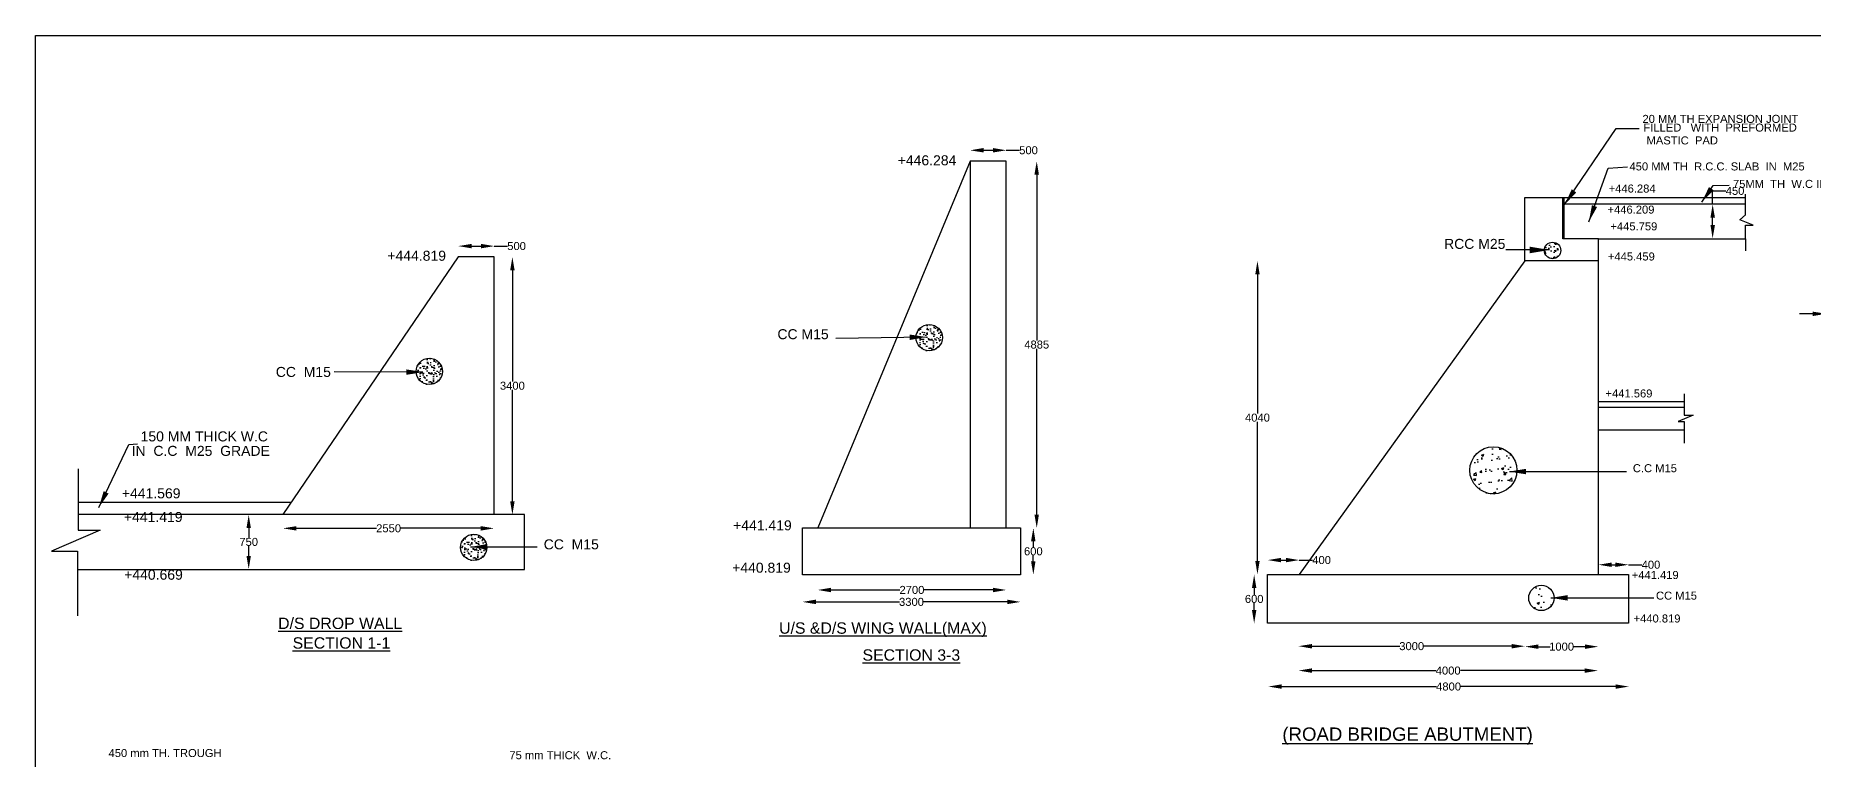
# Model space of a CAD drawing. Header units: inches. Extents: x 159 to 4207, y 11 to 2793.
# Drawn here: x 159 to 2825, y 1707 to 2793 of the extents above; entities that cross this region are included whole.
import ezdxf

# ---------------------------------------------------------------- set-up
doc = ezdxf.new("R2010")
doc.units = ezdxf.units.IN
doc.header["$MEASUREMENT"] = 0
doc.layers.add('DRAWING', color=2, linetype='Continuous')
doc.styles.get("Standard").update_dxf_attribs({"font": 'arial.ttf', "height": 12})
doc.dimstyles.get("Standard").update_dxf_attribs({"dimtxt": 12, "dimasz": 20, "dimexe": 0.18, "dimexo": 0.0625, "dimgap": 0.09, "dimtad": 0, "dimtih": 1, "dimtoh": 1, "dimdec": 4, "dimzin": 0, "dimdsep": 46, "dimtxsty": 'Standard', "dimcen": 0.09, "dimse1": 1, "dimse2": 1, "dimadec": 0, "dimazin": 0, "dimtfac": 1, "dimtdec": 4, "dimtofl": 0, "dimtmove": 0, "dimatfit": 3, "dimfxl": 1, "dimtolj": 1, "dimtzin": 0, "dimarcsym": 0})

# ---------------------------------------------------------------- blocks, each defined once
blk = doc.blocks.new('*D2')
at = {"layer": 'Defpoints', "color": 0, "lineweight": -2}
for p, q in [((478.9, 2054.4), (478.9, 2039.7)), ((478.9, 2012.6), (478.9, 2027.3))]:
    blk.add_line(p, q, dxfattribs=at)
at = {"layer": 'Defpoints', "color": 0}
for p in [(479.7, 2074.4), (478.9, 1992.6), (480.5, 1992.6)]:
    blk.add_point(p, dxfattribs=at)
for points in [[(475.6, 2054.4), (482.2, 2054.4), (478.9, 2074.4)], [(475.6, 2012.6), (482.2, 2012.6), (478.9, 1992.6)]]:
    blk.add_solid(points, dxfattribs=at)
at = {"layer": 'Defpoints', "color": 0, "insert": (478.9, 2033.5), "char_height": 12, "attachment_point": 5}
blk.add_mtext('\\A1;750', dxfattribs=at)
blk = doc.blocks.new('*D3')
at = {"layer": 'Defpoints', "color": 0, "lineweight": -2}
for p, q in [((550.5, 2053.9), (670.6, 2053.9)), ((826.9, 2053.9), (706.8, 2053.9))]:
    blk.add_line(p, q, dxfattribs=at)
at = {"layer": 'Defpoints', "color": 0}
for p in [(530.5, 2074.4), (846.9, 2074.6), (846.9, 2053.9)]:
    blk.add_point(p, dxfattribs=at)
for points in [[(550.5, 2057.2), (550.5, 2050.5), (530.5, 2053.9)], [(826.9, 2057.2), (826.9, 2050.5), (846.9, 2053.9)]]:
    blk.add_solid(points, dxfattribs=at)
at = {"layer": 'Defpoints', "color": 0, "insert": (688.7, 2053.9), "char_height": 12, "attachment_point": 5}
blk.add_mtext('\\A1;2550', dxfattribs=at)
blk = doc.blocks.new('*D4')
at = {"layer": 'Defpoints', "color": 0, "lineweight": -2}
for p, q in [((813.2, 2477), (827.2, 2477)), ((847.2, 2477), (867.2, 2477))]:
    blk.add_line(p, q, dxfattribs=at)
at = {"layer": 'Defpoints', "color": 0}
for p in [(793.2, 2460.8), (847.2, 2477), (847.2, 2460.8)]:
    blk.add_point(p, dxfattribs=at)
for points in [[(813.2, 2480.3), (813.2, 2473.6), (793.2, 2477)], [(827.2, 2480.3), (827.2, 2473.6), (847.2, 2477)]]:
    blk.add_solid(points, dxfattribs=at)
at = {"layer": 'Defpoints', "color": 0, "insert": (880.6, 2477), "char_height": 12, "attachment_point": 5}
blk.add_mtext('\\A1;500', dxfattribs=at)
blk = doc.blocks.new('*D5')
at = {"layer": 'Defpoints', "color": 0, "lineweight": -2}
for p, q in [((874.3, 2440.7), (874.3, 2273.8)), ((874.3, 2094.4), (874.3, 2261.4))]:
    blk.add_line(p, q, dxfattribs=at)
at = {"layer": 'Defpoints', "color": 0}
for p in [(847, 2460.7), (847, 2074.4), (874.3, 2074.4)]:
    blk.add_point(p, dxfattribs=at)
for points in [[(871, 2440.7), (877.7, 2440.7), (874.3, 2460.7)], [(871, 2094.4), (877.7, 2094.4), (874.3, 2074.4)]]:
    blk.add_solid(points, dxfattribs=at)
at = {"layer": 'Defpoints', "color": 0, "insert": (874.3, 2267.6), "char_height": 12, "attachment_point": 5}
blk.add_mtext('\\A1;3400', dxfattribs=at)
blk = doc.blocks.new('*D6')
at = {"layer": 'Defpoints', "color": 0, "lineweight": -2}
for p, q in [((1580.8, 2620.6), (1594.9, 2620.6)), ((1614.9, 2620.6), (1634.9, 2620.6))]:
    blk.add_line(p, q, dxfattribs=at)
at = {"layer": 'Defpoints', "color": 0}
for p in [(1614.9, 2620.6), (1560.8, 2604.5), (1614.9, 2604.5)]:
    blk.add_point(p, dxfattribs=at)
for points in [[(1580.8, 2624), (1580.8, 2617.3), (1560.8, 2620.6)], [(1594.9, 2624), (1594.9, 2617.3), (1614.9, 2620.6)]]:
    blk.add_solid(points, dxfattribs=at)
at = {"layer": 'Defpoints', "color": 0, "insert": (1648.3, 2620.6), "char_height": 12, "attachment_point": 5}
blk.add_mtext('\\A1;500', dxfattribs=at)
blk = doc.blocks.new('*D7')
at = {"layer": 'Defpoints', "color": 0, "lineweight": -2}
for p, q in [((1660.6, 2584.2), (1660.6, 2335.5)), ((1660.6, 2074.5), (1660.6, 2323.1))]:
    blk.add_line(p, q, dxfattribs=at)
at = {"layer": 'Defpoints', "color": 0}
for p in [(1615, 2604.2), (1614.9, 2054.5), (1660.6, 2054.5)]:
    blk.add_point(p, dxfattribs=at)
for points in [[(1657.2, 2584.2), (1663.9, 2584.2), (1660.6, 2604.2)], [(1657.2, 2074.5), (1663.9, 2074.5), (1660.6, 2054.5)]]:
    blk.add_solid(points, dxfattribs=at)
at = {"layer": 'Defpoints', "color": 0, "insert": (1660.6, 2329.3), "char_height": 12, "attachment_point": 5}
blk.add_mtext('\\A1;4885', dxfattribs=at)
blk = doc.blocks.new('*D8')
at = {"layer": 'Defpoints', "color": 0, "lineweight": -2}
for p, q in [((1655.5, 2034.4), (1655.5, 2025.7)), ((1655.5, 2004.5), (1655.5, 2013.2))]:
    blk.add_line(p, q, dxfattribs=at)
at = {"layer": 'Defpoints', "color": 0}
for p in [(1636.1, 2054.4), (1655.5, 2054.4), (1636.2, 1984.5)]:
    blk.add_point(p, dxfattribs=at)
for points in [[(1652.1, 2034.4), (1658.8, 2034.4), (1655.5, 2054.4)], [(1652.1, 2004.5), (1658.8, 2004.5), (1655.5, 1984.5)]]:
    blk.add_solid(points, dxfattribs=at)
at = {"layer": 'Defpoints', "color": 0, "insert": (1655.5, 2019.4), "char_height": 12, "attachment_point": 5}
blk.add_mtext('\\A1;600', dxfattribs=at)
blk = doc.blocks.new('*D9')
at = {"layer": 'Defpoints', "color": 0, "lineweight": -2}
for p, q in [((1352.2, 1961.5), (1455.5, 1961.5)), ((1594.9, 1961.5), (1491.6, 1961.5))]:
    blk.add_line(p, q, dxfattribs=at)
at = {"layer": 'Defpoints', "color": 0}
for p in [(1332.2, 2054.4), (1614.9, 2054.6), (1614.9, 1961.5)]:
    blk.add_point(p, dxfattribs=at)
for points in [[(1352.2, 1964.8), (1352.2, 1958.1), (1332.2, 1961.5)], [(1594.9, 1964.8), (1594.9, 1958.1), (1614.9, 1961.5)]]:
    blk.add_solid(points, dxfattribs=at)
at = {"layer": 'Defpoints', "color": 0, "insert": (1473.5, 1961.5), "char_height": 12, "attachment_point": 5}
blk.add_mtext('\\A1;2700', dxfattribs=at)
blk = doc.blocks.new('*D10')
at = {"layer": 'Defpoints', "color": 0, "lineweight": -2}
for p, q in [((1329.4, 1943.6), (1454.8, 1943.6)), ((1616.3, 1943.6), (1490.8, 1943.6))]:
    blk.add_line(p, q, dxfattribs=at)
at = {"layer": 'Defpoints', "color": 0}
for p in [(1309.4, 1984.3), (1636.3, 1984.3), (1636.3, 1943.6)]:
    blk.add_point(p, dxfattribs=at)
for points in [[(1329.4, 1947), (1329.4, 1940.3), (1309.4, 1943.6)], [(1616.3, 1947), (1616.3, 1940.3), (1636.3, 1943.6)]]:
    blk.add_solid(points, dxfattribs=at)
at = {"layer": 'Defpoints', "color": 0, "insert": (1472.8, 1943.6), "char_height": 12, "attachment_point": 5}
blk.add_mtext('\\A1;3300', dxfattribs=at)
blk = doc.blocks.new('*D11')
at = {"layer": 'Defpoints', "color": 0, "lineweight": -2}
for p, q in [((1991.6, 2434.6), (1991.6, 2226)), ((1991.6, 2005), (1991.6, 2213.6))]:
    blk.add_line(p, q, dxfattribs=at)
at = {"layer": 'Defpoints', "color": 0}
for p in [(1991.6, 2454.6), (2392.6, 2454.6), (2007, 1985)]:
    blk.add_point(p, dxfattribs=at)
for points in [[(1988.3, 2434.6), (1994.9, 2434.6), (1991.6, 2454.6)], [(1988.3, 2005), (1994.9, 2005), (1991.6, 1985)]]:
    blk.add_solid(points, dxfattribs=at)
at = {"layer": 'Defpoints', "color": 0, "insert": (1991.6, 2219.8), "char_height": 12, "attachment_point": 5}
blk.add_mtext('\\A1;4040', dxfattribs=at)
blk = doc.blocks.new('*D12')
at = {"layer": 'Defpoints', "color": 0, "lineweight": -2}
for p, q in [((2027, 2006.3), (2034.2, 2006.3)), ((2054.2, 2006.3), (2074.2, 2006.3))]:
    blk.add_line(p, q, dxfattribs=at)
at = {"layer": 'Defpoints', "color": 0}
for p in [(2054.2, 2006.3), (2007, 1984.8), (2054.2, 1985)]:
    blk.add_point(p, dxfattribs=at)
for points in [[(2027, 2009.6), (2027, 2003), (2007, 2006.3)], [(2034.2, 2009.6), (2034.2, 2003), (2054.2, 2006.3)]]:
    blk.add_solid(points, dxfattribs=at)
at = {"layer": 'Defpoints', "color": 0, "insert": (2087.8, 2006.3), "char_height": 12, "attachment_point": 5}
blk.add_mtext('\\A1;400', dxfattribs=at)
blk = doc.blocks.new('*D13')
at = {"layer": 'Defpoints', "color": 0, "lineweight": -2}
for p, q in [((1986.7, 1964.5), (1986.7, 1954.2)), ((1986.7, 1931.5), (1986.7, 1941.8))]:
    blk.add_line(p, q, dxfattribs=at)
at = {"layer": 'Defpoints', "color": 0}
for p in [(1986.7, 1984.5), (2006.9, 1984.5), (2006.9, 1911.5)]:
    blk.add_point(p, dxfattribs=at)
for points in [[(1983.3, 1964.5), (1990, 1964.5), (1986.7, 1984.5)], [(1983.3, 1931.5), (1990, 1931.5), (1986.7, 1911.5)]]:
    blk.add_solid(points, dxfattribs=at)
at = {"layer": 'Defpoints', "color": 0, "insert": (1986.7, 1948), "char_height": 12, "attachment_point": 5}
blk.add_mtext('\\A1;600', dxfattribs=at)
blk = doc.blocks.new('*D14')
at = {"layer": 'Defpoints', "color": 0, "lineweight": -2}
for p, q in [((2674.2, 2539.7), (2674.2, 2559.7)), ((2674.2, 2559.7), (2694.2, 2559.7)), ((2674.2, 2508.4), (2674.2, 2519.7))]:
    blk.add_line(p, q, dxfattribs=at)
at = {"layer": 'Defpoints', "color": 0}
for p in [(2670.8, 2539.7), (2674.2, 2539.7), (2670.8, 2488.4)]:
    blk.add_point(p, dxfattribs=at)
for points in [[(2670.9, 2519.7), (2677.6, 2519.7), (2674.2, 2539.7)], [(2670.9, 2508.4), (2677.6, 2508.4), (2674.2, 2488.4)]]:
    blk.add_solid(points, dxfattribs=at)
at = {"layer": 'Defpoints', "color": 0, "insert": (2707.8, 2559.7), "char_height": 12, "attachment_point": 5}
blk.add_mtext('\\A1;450', dxfattribs=at)
blk = doc.blocks.new('*D15')
at = {"layer": 'Defpoints', "color": 0, "lineweight": -2}
for p, q in [((2523, 1999.3), (2528.1, 1999.3)), ((2548.1, 1999.3), (2568.1, 1999.3))]:
    blk.add_line(p, q, dxfattribs=at)
at = {"layer": 'Defpoints', "color": 0}
for p in [(2503, 1985.3), (2548.1, 1999.3), (2548.1, 1985)]:
    blk.add_point(p, dxfattribs=at)
for points in [[(2523, 2002.6), (2523, 1996), (2503, 1999.3)], [(2528.1, 2002.6), (2528.1, 1996), (2548.1, 1999.3)]]:
    blk.add_solid(points, dxfattribs=at)
at = {"layer": 'Defpoints', "color": 0, "insert": (2581.7, 1999.3), "char_height": 12, "attachment_point": 5}
blk.add_mtext('\\A1;400', dxfattribs=at)
blk = doc.blocks.new('*D16')
at = {"layer": 'Defpoints', "color": 0, "lineweight": -2}
for p, q in [((2073.2, 1840.6), (2259.4, 1840.6)), ((2482.1, 1840.6), (2295.9, 1840.6))]:
    blk.add_line(p, q, dxfattribs=at)
at = {"layer": 'Defpoints', "color": 0}
for p in [(2053.2, 1983.8), (2502.1, 1982.8), (2502.1, 1840.6)]:
    blk.add_point(p, dxfattribs=at)
for points in [[(2073.2, 1844), (2073.2, 1837.3), (2053.2, 1840.6)], [(2482.1, 1844), (2482.1, 1837.3), (2502.1, 1840.6)]]:
    blk.add_solid(points, dxfattribs=at)
at = {"layer": 'Defpoints', "color": 0, "insert": (2277.6, 1840.6), "char_height": 12, "attachment_point": 5}
blk.add_mtext('\\A1;4000', dxfattribs=at)
blk = doc.blocks.new('*D17')
at = {"layer": 'Defpoints', "color": 0, "lineweight": -2}
for p, q in [((2027.8, 1816.7), (2260, 1816.7)), ((2528.6, 1816.7), (2296.4, 1816.7))]:
    blk.add_line(p, q, dxfattribs=at)
at = {"layer": 'Defpoints', "color": 0}
for p in [(2007.8, 1915.3), (2548.6, 1912.5), (2548.6, 1816.7)]:
    blk.add_point(p, dxfattribs=at)
for points in [[(2027.8, 1820), (2027.8, 1813.4), (2007.8, 1816.7)], [(2528.6, 1820), (2528.6, 1813.4), (2548.6, 1816.7)]]:
    blk.add_solid(points, dxfattribs=at)
at = {"layer": 'Defpoints', "color": 0, "insert": (2278.2, 1816.7), "char_height": 12, "attachment_point": 5}
blk.add_mtext('\\A1;4800', dxfattribs=at)
blk = doc.blocks.new('*D18')
at = {"layer": 'Defpoints', "color": 0, "lineweight": -2}
for p, q in [((2824.2, 2375.5), (2804.2, 2375.5)), ((2899.8, 2375.5), (2919.8, 2375.5))]:
    blk.add_line(p, q, dxfattribs=at)
at = {"layer": 'Defpoints', "color": 0}
for p in [(2879.8, 2375.5), (2844.2, 2350.2), (2879.8, 2349.5)]:
    blk.add_point(p, dxfattribs=at)
for points in [[(2824.2, 2378.8), (2824.2, 2372.1), (2844.2, 2375.5)], [(2899.8, 2378.8), (2899.8, 2372.1), (2879.8, 2375.5)]]:
    blk.add_solid(points, dxfattribs=at)
at = {"layer": 'Defpoints', "color": 0, "insert": (2862, 2375.5), "char_height": 12, "attachment_point": 5}
blk.add_mtext('\\A1;200', dxfattribs=at)
blk = doc.blocks.new('*D68')
at = {"layer": 'Defpoints', "color": 0, "lineweight": -2}
for p, q in [((2073.2, 1877.2), (2204.9, 1877.2)), ((2372.6, 1877.2), (2240.9, 1877.2))]:
    blk.add_line(p, q, dxfattribs=at)
at = {"layer": 'Defpoints', "color": 0}
for p in [(2392.6, 2454.6), (2053.2, 1983.8), (2392.6, 1877.2)]:
    blk.add_point(p, dxfattribs=at)
for points in [[(2073.2, 1880.5), (2073.2, 1873.8), (2053.2, 1877.2)], [(2372.6, 1880.5), (2372.6, 1873.8), (2392.6, 1877.2)]]:
    blk.add_solid(points, dxfattribs=at)
at = {"layer": 'Defpoints', "color": 0, "insert": (2222.9, 1877.2), "char_height": 12, "attachment_point": 5}
blk.add_mtext('\\A1;3000', dxfattribs=at)
blk = doc.blocks.new('*D69')
at = {"layer": 'Defpoints', "color": 0, "lineweight": -2}
for p, q in [((2412.6, 1876.5), (2430.3, 1876.5)), ((2482.9, 1876.5), (2465.2, 1876.5))]:
    blk.add_line(p, q, dxfattribs=at)
at = {"layer": 'Defpoints', "color": 0}
for p in [(2392.6, 2454.6), (2502.9, 2454.6), (2502.9, 1876.5)]:
    blk.add_point(p, dxfattribs=at)
for points in [[(2412.6, 1879.8), (2412.6, 1873.2), (2392.6, 1876.5)], [(2482.9, 1879.8), (2482.9, 1873.2), (2502.9, 1876.5)]]:
    blk.add_solid(points, dxfattribs=at)
at = {"layer": 'Defpoints', "color": 0, "insert": (2447.7, 1876.5), "char_height": 12, "attachment_point": 5}
blk.add_mtext('\\A1;1000', dxfattribs=at)

msp = doc.modelspace()

# ---------------------------------------------------------------- hatches: boundary and pattern name
at = {"layer": 'Defpoints'}
h = msp.add_hatch(dxfattribs=at)
h.set_pattern_fill('AR-CONC', color=0, scale=2.5, style=0)
h.set_pattern_definition([(50, (0, 0), (17.931505, -1.568803), [1.875, -20.625]), (355, (0, 0), (-3.46878, 18.8048), [1.5, -16.5]), (100.4514, (1.494, -0.13), (14.462735, 17.23599), [1.593505, -17.52855]), (46.1842, (0, 5), (26.68103, -4.13798), [2.8125, -30.9375]), (96.6356, (2.223, 4.655), (23.36657, 24.35295), [2.39026, -26.29283]), (351.1842, (0, 5), (23.36655, 24.35297), [2.25, -24.75]), (21, (2.5, 3.75), (14.922676, -10.06547), [1.875, -20.625]), (326, (2.5, 3.75), (6.08288, 18.12875), [1.5, -16.5]), (71.4514, (3.744, 2.911), (21.00557, 8.06326), [1.593505, -17.52855]), (37.5, (0, 0), (0.303996, 8.322346), [0, -16.3, 0, -16.75, 0, -16.5625]), (7.5, (0, 0), (6.576738, 9.860293), [0, -9.55, 0, -15.925, 0, -6.3125]), (327.5, (-5.575, 0), (13.345561, -0.563872), [0, -6.25, 0, -19.5, 0, -25.875]), (317.5, (-8.075, 0), (14.579654, 2.502625), [0, -8.125, 0, -12.95, 0, -18.375])])
h.paths.add_polyline_path([(2446.45137, 2470.45028, 1), (2421.82641, 2470.45028, 1)])
h = msp.add_hatch(dxfattribs=at)
h.set_pattern_fill('AR-CONC', color=0, scale=2, style=0)
h.set_pattern_definition([(50, (794.58, 1569.216), (14.3452, -1.25504), [1.5, -16.5]), (355, (794.58, 1569.216), (-2.77503, 15.04384), [1.2, -13.2]), (100.4514, (795.775, 1569.111), (11.57019, 13.78879), [1.2748, -14.02284]), (46.1842, (794.58, 1573.216), (21.34482, -3.31038), [2.25, -24.75]), (96.6356, (796.358, 1572.94), (18.69325, 19.48236), [1.9122, -21.03426]), (351.1842, (794.58, 1573.216), (18.69324, 19.48237), [1.8, -19.8]), (21, (796.58, 1572.216), (11.93814, -8.05238), [1.5, -16.5]), (326, (796.58, 1572.216), (4.8663, 14.503), [1.2, -13.2]), (71.4514, (797.575, 1571.545), (16.80445, 6.45061), [1.2748, -14.02284]), (37.5, (794.58, 1569.2156), (0.243197, 6.657877), [0, -13.04, 0, -13.4, 0, -13.25]), (7.5, (794.58, 1569.2156), (5.26139, 7.888234), [0, -7.64, 0, -12.74, 0, -5.05]), (327.5, (790.12, 1569.2156), (10.67645, -0.451097), [0, -5, 0, -15.6, 0, -20.7]), (317.5, (788.12, 1569.216), (11.66372, 2.0021), [0, -6.5, 0, -10.36, 0, -14.7])])
h.paths.add_polyline_path([(1519.15731, 2339.78178, 1), (1479.66259, 2339.78178, 1)])
h = msp.add_hatch(dxfattribs=at)
h.set_pattern_fill('AR-CONC', color=0, scale=2, style=0)
h.set_pattern_definition([(50, (44.965, 1518.578), (14.3452, -1.25504), [1.5, -16.5]), (355, (44.965, 1518.578), (-2.77503, 15.04384), [1.2, -13.2]), (100.4514, (46.16, 1518.473), (11.57019, 13.78879), [1.2748, -14.02284]), (46.1842, (44.965, 1522.578), (21.34482, -3.31038), [2.25, -24.75]), (96.6356, (46.744, 1522.302), (18.69325, 19.48236), [1.9122, -21.03426]), (351.1842, (44.965, 1522.578), (18.69324, 19.48237), [1.8, -19.8]), (21, (46.965, 1521.578), (11.93814, -8.05238), [1.5, -16.5]), (326, (46.965, 1521.578), (4.8663, 14.503), [1.2, -13.2]), (71.4514, (47.96, 1520.907), (16.80445, 6.45061), [1.2748, -14.02284]), (37.5, (44.965, 1518.5777), (0.243197, 6.657877), [0, -13.04, 0, -13.4, 0, -13.25]), (7.5, (44.965, 1518.578), (5.26139, 7.888234), [0, -7.64, 0, -12.74, 0, -5.05]), (327.5, (40.505, 1518.5777), (10.67645, -0.451097), [0, -5, 0, -15.6, 0, -20.7]), (317.5, (38.505, 1518.578), (11.66372, 2.0021), [0, -6.5, 0, -10.36, 0, -14.7])])
h.paths.add_polyline_path([(769.54275, 2289.14388, 1), (730.04804, 2289.14388, 1)])
h = msp.add_hatch(dxfattribs=at)
h.set_pattern_fill('AR-CONC', color=0, scale=15, style=0)
h.set_pattern_definition([(50, (1694.65, 1156.96), (107.589, -9.413), [11.25, -123.75]), (355, (1694.65, 1156.96), (-20.813, 112.829), [9, -99]), (100.451, (1703.61, 1156.18), (86.776, 103.416), [9.561, -105.171]), (46.184, (1694.65, 1186.96), (160.086, -24.828), [16.875, -185.625]), (96.636, (1707.99, 1184.9), (140.2, 146.118), [14.342, -157.757]), (351.184, (1694.65, 1186.96), (140.2, 146.118), [13.5, -148.5]), (21, (1709.65, 1179.46), (89.536, -60.393), [11.25, -123.75]), (326, (1709.65, 1179.46), (36.497, 108.773), [9, -99]), (71.451, (1717.11, 1174.43), (126.033, 48.38), [9.561, -105.171]), (37.5, (1694.648, 1156.964), (1.824, 49.9341), [0, -97.8, 0, -100.5, 0, -99.375]), (7.5, (1694.65, 1156.964), (39.4604, 59.1618), [0, -57.3, 0, -95.55, 0, -37.875]), (327.5, (1661.198, 1156.964), (80.0734, -3.3832), [0, -37.5, 0, -117, 0, -155.25]), (317.5, (1646.2, 1156.964), (87.478, 15.0157), [0, -48.75, 0, -77.7, 0, -110.25])])
h.paths.add_polyline_path([(2310.10654, 2140.93965, 1), (2380.75193, 2140.93965, 1)])
h = msp.add_hatch(dxfattribs=at)
h.set_pattern_fill('AR-CONC', color=0, scale=5, style=0)
h.set_pattern_definition([(50, (1694.648, 1156.964), (35.863, -3.1376), [3.75, -41.25]), (355, (1694.648, 1156.964), (-6.9376, 37.6096), [3, -33]), (100.4514, (1697.636, 1156.703), (28.9255, 34.472), [3.187, -35.0571]), (46.184, (1694.648, 1166.964), (53.362, -8.276), [5.625, -61.875]), (96.6356, (1699.094, 1166.275), (46.7331, 48.706), [4.7805, -52.5857]), (351.184, (1694.65, 1166.964), (46.733, 48.706), [4.5, -49.5]), (21, (1699.648, 1164.464), (29.84535, -20.13094), [3.75, -41.25]), (326, (1699.648, 1164.464), (12.1658, 36.2575), [3, -33]), (71.4514, (1702.135, 1162.787), (42.0111, 16.1265), [3.187, -35.0571]), (37.5, (1694.648, 1156.964), (0.60799, 16.64469), [0, -32.6, 0, -33.5, 0, -33.125]), (7.5, (1694.648, 1156.964), (13.15348, 19.72059), [0, -19.1, 0, -31.85, 0, -12.625]), (327.5, (1683.498, 1156.964), (26.69112, -1.12774), [0, -12.5, 0, -39, 0, -51.75]), (317.5, (1678.498, 1156.964), (29.1593, 5.00525), [0, -16.25, 0, -25.9, 0, -36.75])])
h.paths.add_polyline_path([(2310.10654, 2140.93965, 1), (2380.75193, 2140.93965, 1)])
h = msp.add_hatch(dxfattribs=at)
h.set_pattern_fill('AR-CONC', color=0, scale=2, style=0)
h.set_pattern_definition([(50, (111.544, 1254.748), (14.3452, -1.25504), [1.5, -16.5]), (355, (111.544, 1254.748), (-2.77503, 15.04384), [1.2, -13.2]), (100.4514, (112.74, 1254.644), (11.57019, 13.78879), [1.2748, -14.02284]), (46.1842, (111.544, 1258.748), (21.34482, -3.31038), [2.25, -24.75]), (96.6356, (113.323, 1258.473), (18.69325, 19.48236), [1.9122, -21.03426]), (351.1842, (111.544, 1258.748), (18.69324, 19.48237), [1.8, -19.8]), (21, (113.544, 1257.748), (11.93814, -8.05238), [1.5, -16.5]), (326, (113.544, 1257.748), (4.8663, 14.503), [1.2, -13.2]), (71.4514, (114.539, 1257.077), (16.80445, 6.45061), [1.2748, -14.02284]), (37.5, (111.544, 1254.7484), (0.243197, 6.657877), [0, -13.04, 0, -13.4, 0, -13.25]), (7.5, (111.544, 1254.7484), (5.26139, 7.888234), [0, -7.64, 0, -12.74, 0, -5.05]), (327.5, (107.084, 1254.7484), (10.67645, -0.451097), [0, -5, 0, -15.6, 0, -20.7]), (317.5, (105.084, 1254.748), (11.66372, 2.0021), [0, -6.5, 0, -10.36, 0, -14.7])])
h.paths.add_polyline_path([(836.12146, 2025.3146, 1), (796.62675, 2025.3146, 1)])
h = msp.add_hatch(dxfattribs=at)
h.set_pattern_fill('AR-CONC', color=0, scale=5, style=0)
h.set_pattern_definition([(50, (0, 0), (35.863, -3.1376), [3.75, -41.25]), (355, (0, 0), (-6.93757, 37.6096), [3, -33]), (100.4514, (2.99, -0.26), (28.92547, 34.47198), [3.187, -35.0571]), (46.1842, (0, 10), (53.36205, -8.27595), [5.625, -61.875]), (96.6356, (4.447, 9.31), (46.7331, 48.7059), [4.7805, -52.58565]), (351.1842, (0, 10), (46.7331, 48.7059), [4.5, -49.5]), (21, (5, 7.5), (29.84535, -20.13094), [3.75, -41.25]), (326, (5, 7.5), (12.16577, 36.2575), [3, -33]), (71.4514, (7.487, 5.822), (42.01113, 16.12652), [3.187, -35.0571]), (37.5, (0, 0), (0.607993, 16.644693), [0, -32.6, 0, -33.5, 0, -33.125]), (7.5, (0, 0), (13.15348, 19.72059), [0, -19.1, 0, -31.85, 0, -12.625]), (327.5, (-11.15, 0), (26.69112, -1.127744), [0, -12.5, 0, -39, 0, -51.75]), (317.5, (-16.15, 0), (29.1593, 5.00525), [0, -16.25, 0, -25.9, 0, -36.75])])
h.paths.add_polyline_path([(2398.36534, 1949.51026, 1), (2436.36494, 1949.51026, 1)])

# ---------------------------------------------------------------- linework, layer by layer
at = {"layer": 'Defpoints', "color": 0}
msp.add_lwpolyline([(4205.48539, 11.44009), (159.28504, 11.44009), (159.28504, 2792.57512), (4205.48539, 2792.57512)], close=True, dxfattribs=at)
for centre, radius in [((2434.13889, 2470.45028), 12.31248), ((1499.40995, 2339.78178), 19.74736), ((749.7954, 2289.14388), 19.74736), ((2345.42924, 2140.93965), 35.3227), ((816.3741, 2025.3146), 19.74736), ((2417.36514, 1949.51026), 18.9998)]:
    msp.add_circle(centre, radius, dxfattribs=at)
at = {"layer": 'DRAWING', "color": 0}
for points in [[(1614.93468, 2054.47492), (1614.93468, 2604.23107), (1560.95505, 2604.23107), (1332.24251, 2054.47492)], [(1560.95505, 2604.23107), (1560.95505, 2054.47492)], [(2502.90839, 2454.768), (2392.7824, 2454.768), (2392.7824, 2549.87275), (2723.24782, 2549.87275)], [(2502.90839, 2487.89958), (2449.42068, 2487.89958), (2449.42068, 2549.87275)], [(2449.42068, 2549.87275), (2451.21662, 2549.87275), (2451.21662, 2487.89958)], [(2451.21662, 2540.27479), (2723.24782, 2540.27479)], [(2723.5069, 2487.89958), (2723.5069, 2508.48737), (2735.0255, 2508.48737), (2714.74997, 2516.30747), (2723.24782, 2524.05308), (2723.24782, 2554.63978)], [(2502.90839, 1984.89259), (2502.90839, 2487.89958), (2723.5069, 2487.89958), (2723.5069, 2469.84235)], [(847.03013, 2074.42693), (847.03013, 2460.661), (793.1836, 2460.661), (530.13496, 2074.42693)], [(2392.7824, 2454.768), (2054.15391, 1984.89259)], [(2631.30614, 2243.67233), (2502.90839, 2243.67233)], [(2631.30614, 2255.32186), (2631.30614, 2223.78636), (2644.89157, 2223.78636), (2622.62371, 2213.98892), (2631.30614, 2213.98892), (2631.30614, 2181.65861)], [(2631.30614, 2234.91552), (2502.90839, 2234.91552)], [(2631.30614, 2201.25814), (2502.90839, 2201.25814)], [(222.93207, 2143.13706), (222.93207, 2051.2793), (256.40264, 2051.2793), (183.31505, 2019.61419), (221.96091, 2019.61419), (221.96091, 1922.49247)], [(542.68732, 2092.85756), (222.93207, 2092.85756)], [(221.96091, 1992.30661), (892.52154, 1992.30661), (892.52154, 2074.42693), (222.93207, 2074.42693)]]:
    msp.add_lwpolyline(points, dxfattribs=at)
for points in [[(1309.40471, 2054.47492), (1636.11503, 2054.47492), (1636.11503, 1984.32196), (1309.40471, 1984.32196)], [(2006.81684, 1984.89259), (2548.15655, 1984.89259), (2548.15655, 1911.90052), (2006.81684, 1911.90052)]]:
    msp.add_lwpolyline(points, close=True, dxfattribs=at)

# ---------------------------------------------------------------- texts
at = {"color": 0}
for s, height, p in [('20 MM TH EXPANSION JOINT', 12, (2568.97338, 2661.68854)), ('FILLED   WITH  PREFORMED', 12, (2570.40013, 2648.6592)), (' MASTIC  PAD', 12, (2570.40013, 2629.38226)), ('+446.284', 15, (1452.1286, 2598.10964)), ('450 MM TH  R.C.C. SLAB  IN  M25', 12, (2549.51906, 2590.40984)), ('+446.284', 12, (2518.24548, 2557.26706)), ('75MM  TH  W.C IN M25', 12, (2704.6437, 2564.19677)), ('+446.209', 12, (2516.54008, 2525.6841)), ('+445.759', 12, (2520.868, 2500.61044)), ('RCC M25', 15, (2271.44997, 2472.78871)), ('+444.819', 15, (686.79671, 2455.02638)), ('+445.459', 12, (2517.10544, 2455.43636)), ('CC M15', 15, (1271.78637, 2337.44023)), ('CC  M15', 15, (519.53747, 2280.84556)), ('+441.569', 12, (2513.52346, 2250.10688)), ('150 MM THICK W.C', 15, (316.83848, 2184.20919)), ('IN  C.C  M25  GRADE', 15, (303.39891, 2162.52352)), ('C.C M15', 12, (2554.53336, 2138.02578)), ('+441.569', 15, (288.68226, 2098.85802)), ('+441.419', 15, (291.72513, 2063.39776)), ('+441.419', 15, (1205.25732, 2050.89407)), ('CC  M15', 15, (921.3127, 2022.39317)), ('+440.819', 15, (1203.89029, 1987.39843)), ('+440.669', 15, (292.17489, 1976.86885)), ('+441.419', 12, (2552.88559, 1977.93284)), ('CC M15', 12, (2589.21624, 1947.0193)), ('%%UD/S DROP WALL', 17, (523.03565, 1902.98683)), ('+440.819', 12, (2555.57675, 1912.74559)), ('%%UU/S &D/S WING WALL(MAX)', 17, (1274.29043, 1895.91634)), ('%%USECTION 1-1', 17, (544.77047, 1873.5572)), ('%%USECTION 3-3', 17, (1399.34663, 1855.53009)), ('%%U(ROAD BRIDGE ABUTMENT)', 20, (2028.89871, 1735.41172)), (' 450 mm TH. TROUGH', 12, (264.10355, 1711.0541)), ('75 mm THICK  W.C.', 12, (869.78684, 1707.77973))]:
    msp.add_text(s, height=height, dxfattribs=at).set_placement(p)

# ---------------------------------------------------------------- dimensions: what is measured, and where the dimension line sits
at = {"layer": 'Defpoints', "color": 0}
for base, p1, p2, text, picture, middle in [((1614.92467, 2620.64502), (1560.83768, 2604.48335), (1614.92467, 2604.48335), '500', '*D6', (1648.25068, 2620.64502)), ((847.24512, 2476.96514), (793.15814, 2460.80346), (847.24512, 2460.80346), '500', '*D4', (880.57114, 2476.96514)), ((2392.58398, 1877.17425), (2053.18471, 1983.7606), (2392.58398, 2454.59082), '3000', '*D68', (2222.88434, 1877.17425)), ((2502.90839, 1876.48447), (2392.58398, 2454.59082), (2502.90839, 2454.59082), '1000', '*D69', (2447.74618, 1876.48447)), ((2879.83098, 2375.47306), (2844.21036, 2350.1561), (2879.83098, 2349.47186), '200', '*D18', (2862.02067, 2375.47306)), ((846.94312, 2053.87142), (530.45845, 2074.41568), (846.94312, 2074.56776), '2550', '*D3', (688.70078, 2053.87142)), ((1614.89728, 1961.47051), (1332.19452, 2054.43498), (1614.89728, 2054.62159), '2700', '*D9', (1473.5459, 1961.47051)), ((2054.1867, 2006.29569), (2006.96862, 1984.76384), (2054.1867, 1985.02017), '400', '*D12', (2087.75419, 2006.29569)), ((2548.14334, 1999.30442), (2503.03574, 1985.34313), (2548.14334, 1985.02583), '400', '*D15', (2581.71083, 1999.30442)), ((1636.25962, 1943.6403), (1309.36584, 1984.29253), (1636.25962, 1984.33932), '3300', '*D10', (1472.81273, 1943.6403))]:
    dim = msp.add_linear_dim(base=base, p1=p1, p2=p2, text=text, dimstyle='Standard', dxfattribs=at)
    dim.commit()
    dim.dimension.update_dxf_attribs({"geometry": picture, "text_midpoint": middle})
for base, p1, p2, text, picture, middle in [((1660.57409, 2054.46934), (1614.97881, 2604.18629), (1614.93816, 2054.46934), '4885', '*D7', (1660.57409, 2329.32782)), ((2674.24694, 2539.73674), (2670.77991, 2488.36699), (2670.77991, 2539.73674), '450', '*D14', (2707.81443, 2559.73674)), ((874.34573, 2074.43341), (847.01317, 2460.72579), (847.03577, 2074.43341), '3400', '*D5', (874.34573, 2267.5796)), ((1991.60603, 2454.59082), (2007.02492, 1984.96117), (2392.58398, 2454.59082), '4040', '*D11', (1991.60603, 2219.776)), ((1655.47938, 2054.42283), (1636.16376, 1984.45574), (1636.12108, 2054.42283), '600', '*D8', (1655.47938, 2019.43928)), ((1986.65617, 1984.4937), (2006.93365, 1911.53141), (2006.92914, 1984.4937), '600', '*D13', (1986.65617, 1948.01255))]:
    dim = msp.add_linear_dim(base=base, p1=p1, p2=p2, angle=90, text=text, dimstyle='Standard', dxfattribs=at)
    dim.commit()
    dim.dimension.update_dxf_attribs({"geometry": picture, "text_midpoint": middle})
dim = msp.add_linear_dim(base=(478.88714, 1992.60822), p1=(479.68949, 2074.35608), p2=(480.49185, 1992.60822), angle=90, text='750', dimstyle='Standard', override={"dimasz": 20}, dxfattribs=at)
dim.commit()
dim.dimension.update_dxf_attribs({"geometry": '*D2', "text_midpoint": (478.88714, 2033.48215)})
for base, p1, p2, text, picture, middle in [((2502.06423, 1840.64093), (2053.18471, 1983.7606), (2502.06423, 1982.75976), '4000', '*D16', (2277.62447, 1840.64093)), ((2548.57683, 1816.70288), (2007.80693, 1915.29829), (2548.57683, 1912.48128), '4800', '*D17', (2278.19188, 1816.70288))]:
    dim = msp.add_linear_dim(base=base, p1=p1, p2=p2, text=text, dimstyle='Standard', override={"dimasz": 20, "dimexo": 0}, dxfattribs=at)
    dim.commit()
    dim.dimension.update_dxf_attribs({"geometry": picture, "text_midpoint": middle})

# ---------------------------------------------------------------- leaders
msp.add_leader([(2429.74747, 2471.16632), (2364.06331, 2471.16632)], dimstyle='Standard', override={"dimasz": 30, "dimgap": 0.09, "dimtad": 0}, dxfattribs=at)
at = {"layer": 'DRAWING', "color": 0}
for points, override in [([(2452.25587, 2539.11422), (2529.40759, 2653.12299), (2563.9985, 2653.12299)], {"dimasz": 25, "dimgap": 0.09, "dimtad": 0}), ([(2488.55082, 2513.48948), (2517.62628, 2593.64163), (2546.3917, 2595.81017)], {"dimasz": 25, "dimgap": 0.09, "dimtad": 0}), ([(2657.80126, 2542.63084), (2675.18803, 2567.74652), (2698.72704, 2568.28089)], {"dimasz": 25, "dimgap": 0.09, "dimtad": 0}), ([(1495.09647, 2340.69632), (1359.28176, 2338.5766)], {"dimasz": 25, "dimgap": 0.09, "dimtad": 0}), ([(740.25003, 2288.05467), (606.85014, 2288.27733)], {"dimasz": 25, "dimgap": 0.09, "dimtad": 0}), ([(254.28072, 2085.29116), (299.38142, 2179.4876), (312.16433, 2180.49564)], {"dimasz": 25, "dimgap": 0.09, "dimtad": 0}), ([(2369.31272, 2138.97302), (2545.14946, 2139.29949)], {"dimasz": 25, "dimgap": 0.09, "dimtad": 0}), ([(811.59151, 2026.16779), (911.31714, 2026.16779)], {"dimasz": 25, "dimgap": 0.09, "dimtad": 0}), ([(2431.78096, 1949.67686), (2586.119, 1949.67686)], {"dimasz": 25})]:
    msp.add_leader(points, dimstyle='Standard', override=override, dxfattribs=at)

doc.saveas('drawing.dxf')
